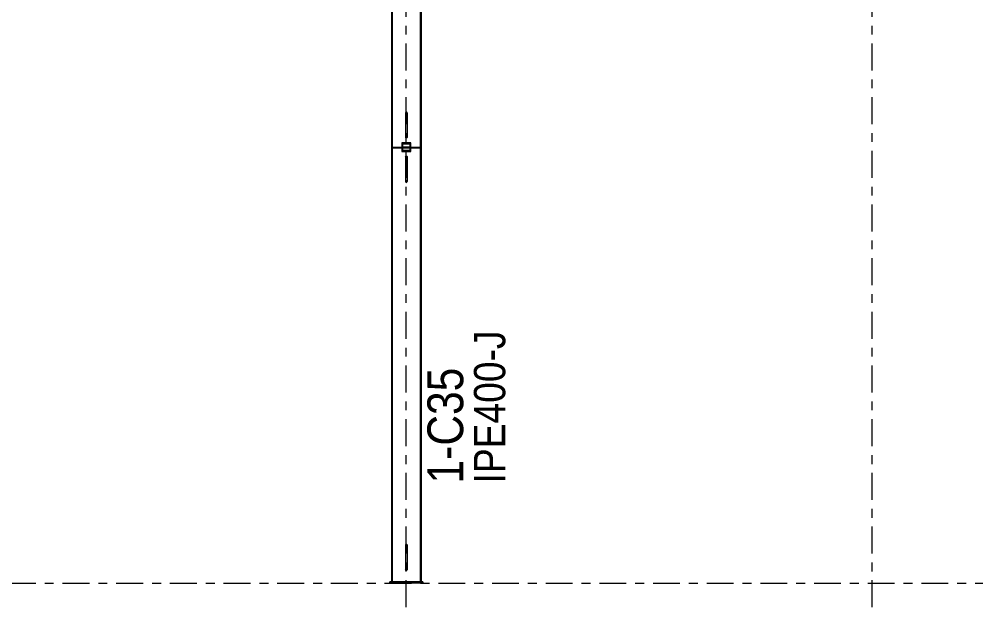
# Model space of a CAD drawing. Header units: millimetres. Extents: x -49 to 773, y -79 to 495.
# Drawn here: x 303.8 to 410.8, y 14.3 to 79.7 of the extents above; entities that cross this region are included whole.
import ezdxf

# ---------------------------------------------------------------- set-up
doc = ezdxf.new("R2010")
doc.units = ezdxf.units.MM
for name, pattern in [('XKITLINE00', [0]), ('XKITLINE02', [4, 2, -2]), ('XKITLINE03', [6, 3, -1, 1, -1])]:
    doc.linetypes.add(name, pattern=pattern)
for name, color, linetype, lineweight in [('Part', 2, 'Continuous', 0), ('PartMark', 7, 'Continuous', 0), ('S-grid', 1, 'Continuous', 0)]:
    doc.layers.add(name, color=color, linetype=linetype, lineweight=lineweight)
doc.styles.add('ARIAL', font='ARIAL.TTF')

# ---------------------------------------------------------------- blocks, each defined once
blk = doc.blocks.new('*A105')
at = {"layer": 'Part'}
blk.add_hatch(color=3, dxfattribs=at).paths.add_polyline_path([(347.08, 21.05), (347.14, 21.02), (347.17, 20.95), (347.14, 20.87), (347.08, 20.84), (347.02, 20.87), (347, 20.95), (347.02, 21.02)], flags=17)
blk = doc.blocks.new('*A116')
at = {"layer": 'Part'}
blk.add_hatch(color=3, dxfattribs=at).paths.add_polyline_path([(347.08, 61.68), (347.14, 61.65), (347.17, 61.57), (347.14, 61.5), (347.08, 61.47), (347.02, 61.5), (347, 61.57), (347.02, 61.65)], flags=17)
blk = doc.blocks.new('*A120')
at = {"layer": 'Part'}
h = blk.add_hatch(color=3, dxfattribs=at)
h.paths.add_polyline_path([(346.67, 65), (346.67, 65.83), (347.5, 65.83), (347.5, 65)], flags=17)
h.paths.add_polyline_path([(346.7, 65.8), (346.7, 65.03), (347.47, 65.03), (347.47, 65.8)])
blk = doc.blocks.new('*A122')
at = {"layer": 'Part'}
blk.add_hatch(color=3, dxfattribs=at).paths.add_polyline_path([(347.08, 69.37), (347.14, 69.34), (347.17, 69.26), (347.14, 69.19), (347.08, 69.16), (347.02, 69.19), (347, 69.26), (347.02, 69.34)], flags=17)
blk = doc.blocks.new('*A400')
at = {"layer": 'S-grid', "color": 1, "linetype": 'XKITLINE03', "lineweight": 0}
blk.add_line((56.67, 16.67), (568.22, 16.67), dxfattribs=at)
blk = doc.blocks.new('*A682')
at = {"layer": 'S-grid', "color": 1, "linetype": 'XKITLINE03', "lineweight": 0}
blk.add_line((399.17, -10), (399.17, 140.21), dxfattribs=at)
blk = doc.blocks.new('*A683')
at = {"layer": 'S-grid', "color": 1, "linetype": 'XKITLINE03', "lineweight": 0}
blk.add_line((347.08, -10), (347.08, 140.21), dxfattribs=at)
blk = doc.blocks.new('*A729')
at = {"layer": 'Part', "color": 2, "linetype": 'XKITLINE00', "lineweight": 0}
for p, q in [((348.75, 114.36), (345.42, 114.36)), ((345.52, 114.36), (345.52, 113.34)), ((348.64, 114.36), (348.64, 113.34)), ((345.52, 113.26), (345.52, 65.38)), ((348.64, 113.26), (348.64, 65.38)), ((345.42, 103.03), (345.42, 16.83)), ((348.75, 103.03), (348.75, 16.83)), ((345.52, 65.29), (345.52, 16.83)), ((348.64, 65.29), (348.64, 16.83))]:
    blk.add_line(p, q, dxfattribs=at)
at = {"layer": 'Part', "color": 7, "linetype": 'XKITLINE02', "lineweight": 0}
for p, q in [((345.42, 114.36), (345.42, 103.03)), ((345.52, 114.36), (345.52, 113.26)), ((348.75, 114.36), (348.75, 103.03)), ((348.64, 113.34), (348.64, 113.26)), ((345.52, 65.38), (345.52, 65.29)), ((348.64, 65.38), (348.64, 65.29)), ((348.75, 16.83), (345.42, 16.83))]:
    blk.add_line(p, q, dxfattribs=at)
blk = doc.blocks.new('*A828')
at = {"layer": 'Part', "color": 2, "linetype": 'XKITLINE00', "lineweight": 0}
for p, q in [((347.02, 21.02), (347, 20.95)), ((347, 20.95), (347, 18.79)), ((347, 20.95), (347.02, 20.87)), ((347.08, 21.05), (347.02, 21.02)), ((347.02, 20.87), (347.08, 20.84)), ((347.14, 21.02), (347.08, 21.05)), ((347.08, 20.84), (347.14, 20.87)), ((347.17, 20.95), (347.14, 21.02)), ((347.14, 20.87), (347.17, 20.95)), ((347.17, 20.95), (347.17, 18.79))]:
    blk.add_line(p, q, dxfattribs=at)
at = {"layer": 'Part', "color": 7, "linetype": 'XKITLINE02', "lineweight": 0}
for p, q in [((347, 18.79), (347, 18.16)), ((347, 18.16), (347.02, 18.21)), ((347.02, 18.21), (347.08, 18.23)), ((347.08, 18.23), (347.14, 18.21)), ((347.14, 18.21), (347.17, 18.16)), ((347.17, 18.79), (347.17, 18.16)), ((347.02, 18.11), (347, 18.16)), ((347.08, 18.09), (347.02, 18.11)), ((347.14, 18.11), (347.08, 18.09)), ((347.17, 18.16), (347.14, 18.11))]:
    blk.add_line(p, q, dxfattribs=at)
blk = doc.blocks.new('*A829')
at = {"layer": 'Part', "color": 2, "linetype": 'XKITLINE00', "lineweight": 0}
for p, q in [((348.92, 16.83), (345.25, 16.83)), ((345.25, 16.67), (345.25, 16.83)), ((348.92, 16.67), (345.25, 16.67)), ((348.92, 16.83), (348.92, 16.67))]:
    blk.add_line(p, q, dxfattribs=at)
blk = doc.blocks.new('*A840')
at = {"layer": 'Part', "color": 7, "linetype": 'XKITLINE02', "lineweight": 0}
for p, q in [((347, 64.36), (347.02, 64.41)), ((347, 64.36), (347, 63.74)), ((347.02, 64.31), (347, 64.36)), ((347.02, 64.41), (347.08, 64.43)), ((347.08, 64.29), (347.02, 64.31)), ((347.08, 64.43), (347.14, 64.41)), ((347.14, 64.31), (347.08, 64.29)), ((347.14, 64.41), (347.17, 64.36)), ((347.17, 64.36), (347.14, 64.31)), ((347.17, 64.36), (347.17, 63.74))]:
    blk.add_line(p, q, dxfattribs=at)
at = {"layer": 'Part', "color": 2, "linetype": 'XKITLINE00', "lineweight": 0}
for p, q in [((347, 63.74), (347, 61.57)), ((347.17, 63.74), (347.17, 61.57)), ((347.02, 61.65), (347, 61.57)), ((347, 61.57), (347.02, 61.5)), ((347.08, 61.68), (347.02, 61.65)), ((347.02, 61.5), (347.08, 61.47)), ((347.14, 61.65), (347.08, 61.68)), ((347.08, 61.47), (347.14, 61.5)), ((347.17, 61.57), (347.14, 61.65)), ((347.14, 61.5), (347.17, 61.57))]:
    blk.add_line(p, q, dxfattribs=at)
blk = doc.blocks.new('*A844')
at = {"layer": 'Part', "color": 2, "linetype": 'XKITLINE00', "lineweight": 0}
for p, q in [((346.67, 65.83), (346.67, 65)), ((346.67, 65.83), (347.5, 65.83)), ((346.7, 65.03), (346.7, 65.8)), ((346.7, 65.8), (347.47, 65.8)), ((347.47, 65.8), (347.47, 65.03)), ((347.5, 65.83), (347.5, 65)), ((347.5, 65), (346.67, 65)), ((347.47, 65.03), (346.7, 65.03))]:
    blk.add_line(p, q, dxfattribs=at)
blk = doc.blocks.new('*A845')
at = {"layer": 'Part', "color": 2, "linetype": 'XKITLINE00', "lineweight": 0}
for p, q in [((347.58, 65.92), (346.58, 65.92)), ((346.58, 65.92), (346.58, 64.92)), ((347.58, 64.92), (347.58, 65.92)), ((346.58, 64.92), (347.58, 64.92))]:
    blk.add_line(p, q, dxfattribs=at)
blk = doc.blocks.new('*A846')
at = {"layer": 'Part', "color": 7, "linetype": 'XKITLINE02', "lineweight": 0}
for p, q in [((346.58, 65.38), (346.58, 65.46)), ((346.58, 65.46), (347.58, 65.46)), ((347.58, 65.38), (346.58, 65.38)), ((347.58, 65.46), (347.58, 65.38))]:
    blk.add_line(p, q, dxfattribs=at)
blk = doc.blocks.new('*A847')
at = {"layer": 'Part', "color": 2, "linetype": 'XKITLINE00', "lineweight": 0}
for p, q in [((346.58, 65.38), (345.52, 65.38)), ((345.52, 65.29), (345.52, 65.38)), ((346.58, 65.29), (345.52, 65.29)), ((348.64, 65.38), (347.58, 65.38)), ((348.64, 65.29), (347.58, 65.29)), ((348.64, 65.38), (348.64, 65.29))]:
    blk.add_line(p, q, dxfattribs=at)
at = {"layer": 'Part', "color": 7, "linetype": 'XKITLINE02', "lineweight": 0}
for p, q in [((345.65, 65.29), (345.65, 65.38)), ((347.58, 65.38), (346.58, 65.38)), ((347.58, 65.29), (346.58, 65.29)), ((348.52, 65.29), (348.52, 65.38))]:
    blk.add_line(p, q, dxfattribs=at)
blk = doc.blocks.new('*A864')
at = {"layer": 'Part', "color": 2, "linetype": 'XKITLINE00', "lineweight": 0}
for p, q in [((347.02, 69.34), (347, 69.26)), ((347, 69.26), (347, 67.12)), ((347, 69.26), (347.02, 69.19)), ((347.08, 69.37), (347.02, 69.34)), ((347.02, 69.19), (347.08, 69.16)), ((347.14, 69.34), (347.08, 69.37)), ((347.08, 69.16), (347.14, 69.19)), ((347.17, 69.26), (347.14, 69.34)), ((347.14, 69.19), (347.17, 69.26)), ((347.17, 69.26), (347.17, 67.12))]:
    blk.add_line(p, q, dxfattribs=at)
at = {"layer": 'Part', "color": 7, "linetype": 'XKITLINE02', "lineweight": 0}
for p, q in [((347, 67.12), (347, 66.5)), ((347, 66.5), (347.02, 66.54)), ((347.02, 66.45), (347, 66.5)), ((347.02, 66.54), (347.08, 66.56)), ((347.08, 66.43), (347.02, 66.45)), ((347.08, 66.56), (347.14, 66.54)), ((347.14, 66.45), (347.08, 66.43)), ((347.14, 66.54), (347.17, 66.5)), ((347.17, 66.5), (347.14, 66.45)), ((347.17, 67.12), (347.17, 66.5))]:
    blk.add_line(p, q, dxfattribs=at)
blk = doc.blocks.new('*A1943')
at = {"layer": 'PartMark', "color": 7, "style": 'ARIAL', "width": 0.85}
blk.add_text('IPE400-J', height=3.5, rotation=90.0002, dxfattribs=at).set_placement((358.15, 27.83))
at = {"layer": 'PartMark', "color": 3, "style": 'ARIAL', "width": 0.85}
blk.add_text('1-C35', height=4, rotation=90.0002, dxfattribs=at).set_placement((353.45, 27.83))

msp = doc.modelspace()

# ---------------------------------------------------------------- block references
at = {"lineweight": 0}
for name in ['*A683', '*A682', '*A729', '*A122', '*A864', '*A847', '*A845', '*A846', '*A120', '*A844', '*A840', '*A116', '*A1943', '*A105', '*A828', '*A400', '*A829']:
    msp.add_blockref(name, (0, 0), dxfattribs=at)

doc.saveas('drawing.dxf')
